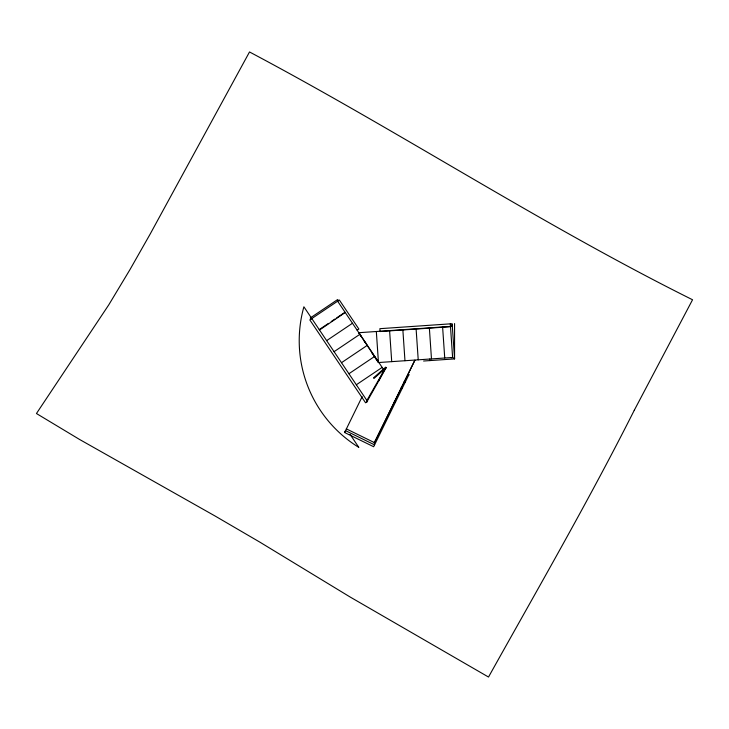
<?xml version="1.0" encoding="UTF-8"?>
<svg xmlns="http://www.w3.org/2000/svg" width="729" height="729" viewBox="0 0 729 729"><rect width="100%" height="100%" fill="white"/><g stroke="black" fill="none" stroke-linecap="round" stroke-linejoin="round"><path stroke-width="1.09" d="M374.806 441.346L374.424 442.138M409.005 374.478L373.649 446.731L344.617 432.525L345.391 430.939M344.617 432.525L362.167 396.658M378.588 381.103L384.119 370.314L386.17 367.68L385.687 367.134L373.503 377.877L373.986 378.424L386.17 367.68L366.787 401.98M366.887 400.449L384.119 370.314L337.627 301.195M450.476 326.419L452.217 324.697M319.512 330.009L345.227 312.495M319.229 329.599L328.451 323.394M331.221 321.535L334.903 319.056M336.752 317.808L345.054 312.231M326.647 340.634L352.471 323.266M357.146 330.21L358.878 329.043L339.368 300.029L309.816 319.894L365.575 402.8L367.562 401.46L303.893 306.791A125.297 125.297 0 0 0 358.832 447.396L350.12 434.448M334.073 351.67L359.889 334.301M341.491 362.696L367.316 345.336M348.918 373.731L374.733 356.372M356.335 384.766L382.16 367.407M360.955 336.169L358.823 332.706L452.326 326.291M450.495 326.701L380.064 331.531L379.873 328.679L452.153 323.722L454.568 358.896L423.585 361.019M454.568 323.558L454.568 358.896L452.609 357.465L378.46 362.55L371.662 352.444M394.252 401.879L395.601 401.879M407.693 374.934L408.769 374.97M401.178 387.728L402.435 387.919M407.493 374.834L408.677 375.162M404.158 381.641L405.342 381.969M346.311 428.862L374.533 442.676L414.919 360.162L374.341 442.585L374.56 444.863L345.455 430.611M383.281 369.248L383.764 369.794M364.254 341.263L366.131 343.569M338.402 300.676L337.645 299.555L310.281 317.962L311.037 319.083M358.823 332.706L378.46 362.55L376.328 331.504M450.303 323.849L452.609 357.465M442.603 326.957L444.736 358.003M429.354 327.868L431.477 358.914M429.755 359.033L429.864 360.591M416.095 328.779L418.227 359.825M402.845 329.681L404.969 360.727M389.587 330.592L391.719 361.639M452.536 356.946A0.984 0.984 0 0 1 450.914 357.502M382.342 371.453C383.062 373.248 383.682 370.068 382.342 371.453M634.266 410.272C588.677 500.777 537.893 588.567 488.512 677.041L350.111 597.005L259.925 542.176L215.164 516.059L79.579 439.469L36.45 413.525L108.821 304.777L130.017 269.52L150.183 234.036L249.509 51.959C399.036 131.247 540.982 224.286 692.55 299.756L634.266 410.272"/></g></svg>
